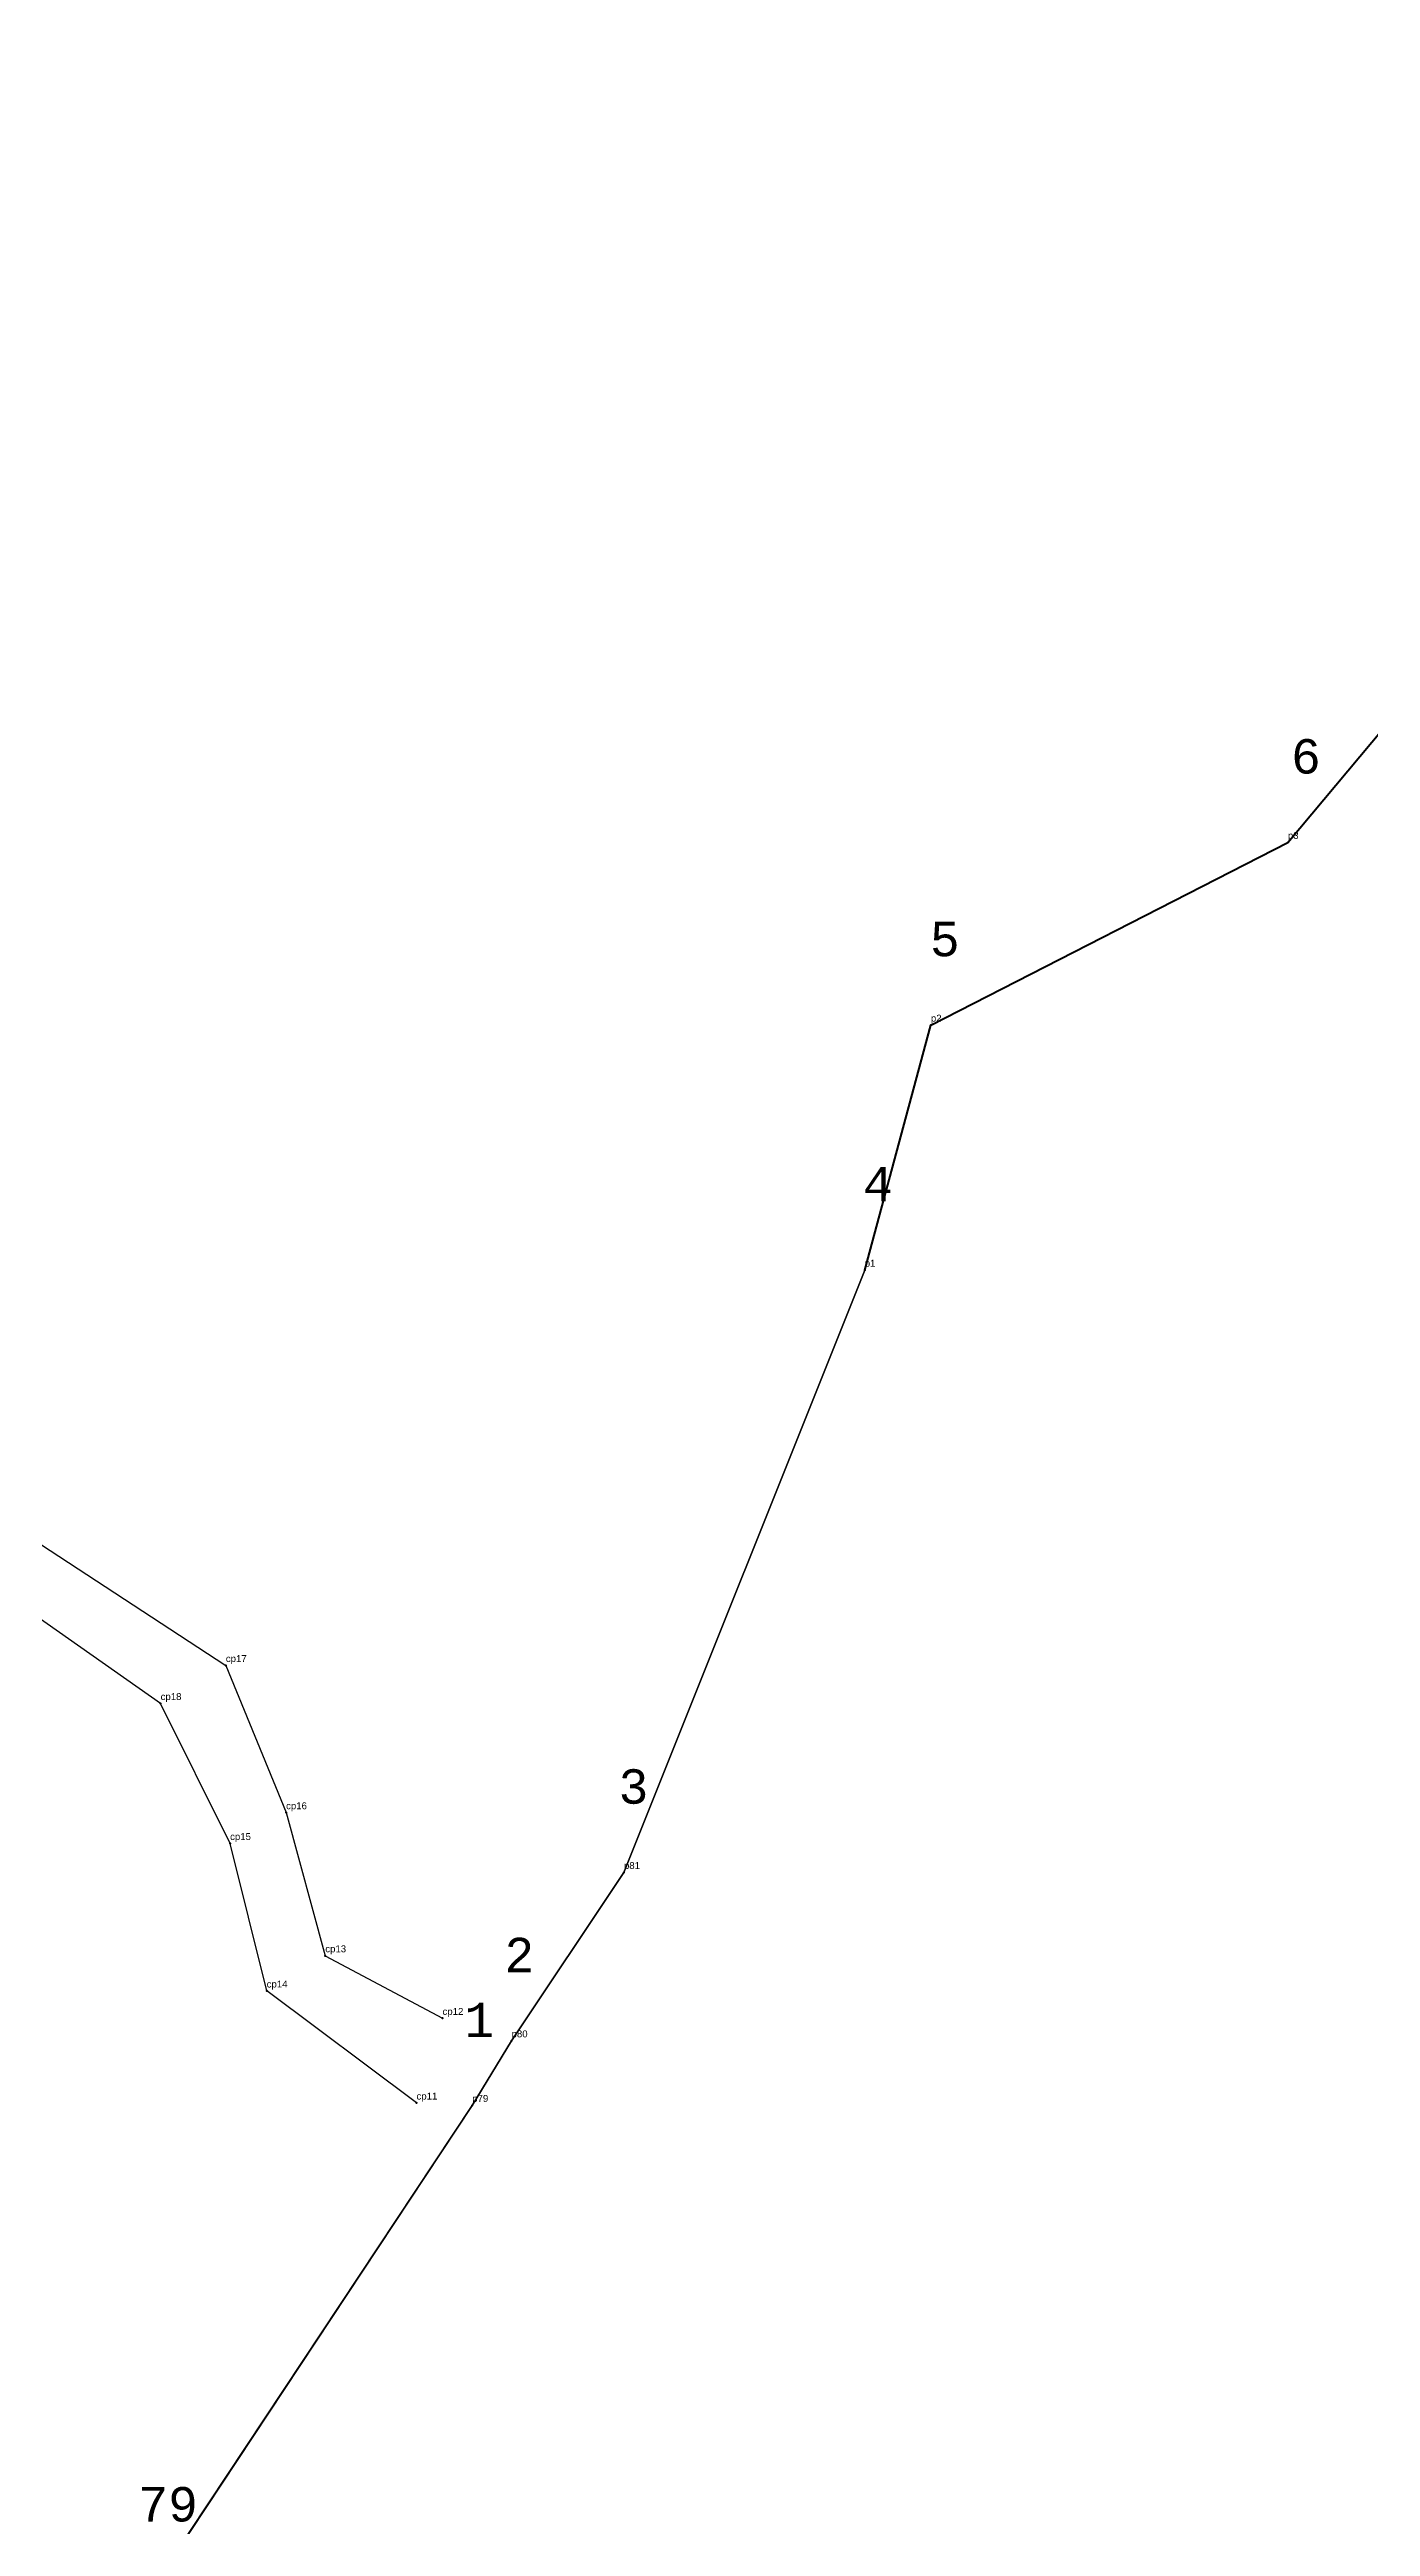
# Model space of a CAD drawing. Header units: millimetres. Extents: x 560033 to 562360, y 1315889 to 1316942.
# Drawn here: x 560410.3 to 560506.3, y 1316576 to 1316756 of the extents above; entities that cross this region are included whole.
import ezdxf

# ---------------------------------------------------------------- set-up
doc = ezdxf.new("R2010")
doc.units = ezdxf.units.MM
for name, color, linetype in [('CVL_CUADCON_TIT', 1, 'Continuous'), ('CVL_PUNTO', 2, 'Continuous'), ('CVL_PUNTO_NUM', 2, 'Continuous')]:
    doc.layers.add(name, color=color, linetype=linetype)
for name, color, linetype, lineweight in [('Line', 250, 'Continuous', 100), ('Point', 5, 'Continuous', 100), ('Point_Name', 1, 'Continuous', 100)]:
    doc.layers.add(name, color=color, linetype=linetype, lineweight=lineweight)
doc.styles.add('MONOTXT4', font='monotxt4.shx')
doc.styles.get("Standard").update_dxf_attribs({"font": 'arial.ttf'})

msp = doc.modelspace()

# ---------------------------------------------------------------- linework, layer by layer
for points in [[(560469.52, 1316667.3), (560474.33, 1316685.1), (560500.28, 1316698.37), (560539.29, 1316744.91), (560608.53, 1316841.71), (560633.82, 1316873.5), (560679.22, 1316934.4), (560690.83, 1316904.34), (560719.39, 1316824.86), (560749.51, 1316753.51), (560786.79, 1316593.6), (560772.05, 1316569.61)], [(560417.71, 1316571.5), (560440.99, 1316606.63), (560443.85, 1316611.32), (560452.02, 1316623.55), (560469.52, 1316667.3)]]:
    msp.add_lwpolyline(points)
for points, elevation in [([(560436.94, 1316606.8), (560426.05, 1316614.94), (560423.39, 1316625.65), (560418.34, 1316635.82), (560399.13, 1316649.28), (560385.24, 1316659.52), (560379.17, 1316672.27)], 204.35), ([(560400.19, 1316653.54), (560423.08, 1316638.58), (560427.46, 1316627.89), (560430.31, 1316617.5), (560438.83, 1316612.95)], 223.09)]:
    msp.add_lwpolyline(points, dxfattribs=dict(elevation=elevation))
at = {"layer": 'CVL_CUADCON_TIT'}
for p, q in [((560539.29, 1316744.91), (560500.28, 1316698.37)), ((560500.28, 1316698.37), (560474.33, 1316685.1)), ((560474.33, 1316685.1), (560469.52, 1316667.3)), ((560469.52, 1316667.3), (560452.02, 1316623.55)), ((560452.02, 1316623.55), (560443.85, 1316611.32)), ((560443.85, 1316611.32), (560440.99, 1316606.63)), ((560440.99, 1316606.63), (560417.71, 1316571.5))]:
    msp.add_line(p, q, dxfattribs=at)
at = {"layer": 'CVL_CUADCON_TIT', "color": 0}
msp.add_lwpolyline([(560417.71, 1316571.5), (560440.99, 1316606.63), (560443.85, 1316611.32), (560452.02, 1316623.55), (560469.52, 1316667.3), (560474.33, 1316685.1), (560500.28, 1316698.37), (560539.29, 1316744.91), (560608.53, 1316841.71), (560633.82, 1316873.5), (560679.22, 1316934.4), (560690.83, 1316904.34), (560719.39, 1316824.86), (560749.51, 1316753.51), (560786.79, 1316593.6), (560772.05, 1316569.61)], dxfattribs=at)
at = {"layer": 'CVL_CUADCON_TIT', "color": 5}
for points in [[(560440.99, 1316606.63), (560443.85, 1316611.32), (560452.02, 1316623.55), (560469.52, 1316667.3), (560474.33, 1316685.1), (560500.28, 1316698.37), (560539.29, 1316744.91), (560608.53, 1316841.71), (560633.82, 1316873.5), (560679.22, 1316934.4), (560690.83, 1316904.34), (560719.39, 1316824.86), (560749.51, 1316753.51), (560786.79, 1316593.6), (560772.05, 1316569.61)], [(560417.71, 1316571.5), (560440.99, 1316606.63)]]:
    msp.add_lwpolyline(points, dxfattribs=at)
at = {"layer": 'CVL_PUNTO', "color": 2}
for p in [(560500.28, 1316698.37), (560474.33, 1316685.1), (560469.52, 1316667.3), (560452.02, 1316623.55), (560443.85, 1316611.32), (560440.99, 1316606.63)]:
    msp.add_point(p, dxfattribs=at)
at = {"layer": 'Line'}
for points in [[(560500.28, 1316698.37, 0), (560539.29, 1316744.91, 0)], [(560469.52, 1316667.3, 0), (560474.33, 1316685.1, 0), (560500.28, 1316698.37, 0)]]:
    msp.add_polyline3d(points, dxfattribs=at)
at = {"layer": 'Point'}
for p in [(560500.28, 1316698.37, 230.8), (560474.33, 1316685.1, 232.19), (560469.52, 1316667.3, 230.15), (560423.08, 1316638.58, 204.77), (560418.34, 1316635.82, 204.76), (560427.46, 1316627.89, 206.78), (560423.39, 1316625.65, 206.52), (560452.02, 1316623.55, 207.55), (560430.31, 1316617.5, 205.06), (560426.05, 1316614.94, 205.2), (560438.83, 1316612.95, 204.67), (560443.85, 1316611.32, 203.74), (560436.94, 1316606.8, 204.35), (560440.99, 1316606.63, 203.73)]:
    msp.add_point(p, dxfattribs=at)

# ---------------------------------------------------------------- texts
at = {"layer": 'CVL_PUNTO_NUM', "color": 2, "style": 'MONOTXT4'}
for s, p in [('6', (560500.51, 1316703.37)), ('5', (560474.26, 1316690.1)), ('4', (560469.39, 1316672.3)), ('3', (560451.63, 1316628.54)), ('2', (560443.33, 1316616.3)), ('1', (560440.42, 1316611.59)), ('79', (560416.72, 1316576.4))]:
    msp.add_text(s, height=2.5, dxfattribs=at).set_placement(p)
at = {"layer": 'Point_Name'}
for s, p in [('p3', (560500.28, 1316698.62)), ('p2', (560474.33, 1316685.35)), ('p1', (560469.52, 1316667.55)), ('cp17', (560423.08, 1316638.83)), ('cp18', (560418.34, 1316636.07)), ('cp16', (560427.46, 1316628.14)), ('cp15', (560423.39, 1316625.9)), ('p81', (560452.02, 1316623.8)), ('cp13', (560430.31, 1316617.75)), ('cp14', (560426.05, 1316615.19)), ('cp12', (560438.83, 1316613.2)), ('p80', (560443.85, 1316611.57)), ('cp11', (560436.94, 1316607.05)), ('p79', (560440.99, 1316606.88))]:
    msp.add_text(s, height=0.5, dxfattribs=at).set_placement(p)

doc.saveas('drawing.dxf')
